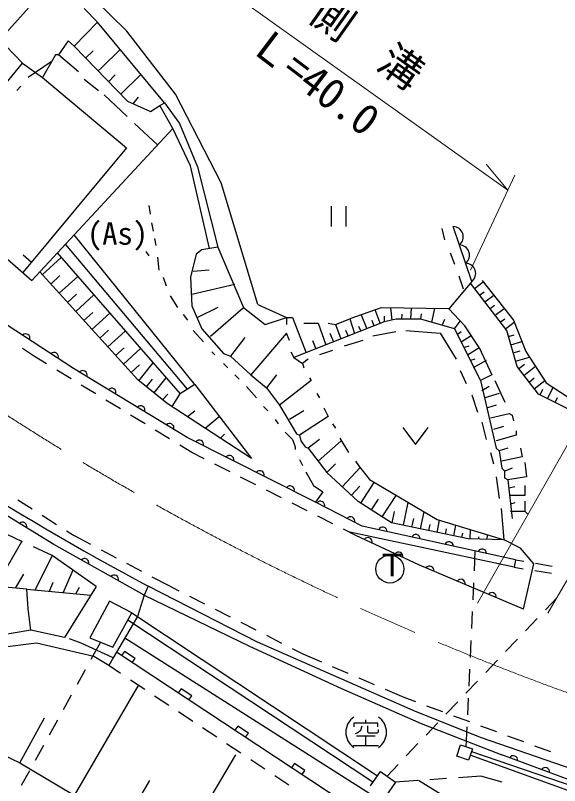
# Model space of a CAD drawing. Units: millimetres, scale not verified. Extents: x 40000 to 680000, y 20000 to 380000.
# Drawn here: x 387681 to 419773, y 265104 to 310516 of the extents above; entities that cross this region are included whole.
import ezdxf
from ezdxf.enums import TextEntityAlignment as Align

# ---------------------------------------------------------------- set-up
doc = ezdxf.new("R2010")
doc.units = ezdxf.units.MM
doc.header["$LTSCALE"] = 1000
doc.linetypes.add('CHAIN', pattern=[18.5, 12, -1.5, 3.5, -1.5])
for name, color, linetype, lineweight in [('M-BGD', 7, 'Continuous', 25), ('M-BMK', 2, 'CHAIN', 13), ('M-STR-HTXT', 7, 'Continuous', 13), ('M-STR-STRC', 7, 'Continuous', 25)]:
    doc.layers.add(name, color=color, linetype=linetype, lineweight=lineweight)
doc.styles.add('ＭＳ ゴシック', font='')
doc.styles.get('ＭＳ ゴシック').set_extended_font_data('MS Gothic')

msp = doc.modelspace()

# ---------------------------------------------------------------- linework, layer by layer
at = {"layer": 'M-BGD'}
for p, q in [((386757, 309092), (389827, 312505)), ((386233, 309640), (388096, 307693)), ((391823, 307995), (392261, 308420)), ((390043, 308201), (389281, 306846)), ((390213, 308201), (390043, 308201)), ((391398, 307185), (390213, 308201)), ((386572, 305830), (388096, 307693)), ((389789, 307778), (388435, 306846)), ((393172, 306606), (393571, 307016)), ((393893, 305864), (395081, 307025)), ((391737, 306762), (392583, 306084)), ((388011, 306338), (387757, 306084)), ((392922, 305830), (394277, 304560)), ((394628, 305307), (394941, 305693)), ((394700, 304137), (396066, 302876)), ((394228, 302717), (388122, 295350)), ((395547, 299311), (395631, 298803)), ((395716, 298295), (395801, 297787)), ((412819, 297956), (412988, 297279)), ((414597, 294824), (413502, 298070)), ((398253, 288749), (391152, 297586)), ((397837, 288486), (390630, 297024)), ((395885, 297364), (395970, 296940)), ((395377, 296602), (395547, 296348)), ((398679, 296686), (398341, 296432)), ((399611, 296856), (398679, 296686)), ((399611, 296856), (401135, 293300)), ((388622, 295953), (388143, 296372)), ((389265, 295226), (390383, 296242)), ((390151, 296508), (397393, 288205)), ((396055, 296263), (396139, 295501)), ((398341, 296432), (398002, 295078)), ((413327, 296517), (413581, 295840)), ((389763, 294678), (390311, 295176)), ((399103, 295501), (398171, 295416)), ((390261, 294130), (391357, 295126)), ((396393, 295078), (396563, 294570)), ((398002, 295078), (398087, 293384)), ((414597, 294824), (413242, 293215)), ((413835, 295162), (414089, 294400)), ((414752, 294414), (415266, 294813)), ((400627, 294654), (398087, 294062)), ((390749, 293593), (391286, 294081)), ((391236, 293056), (392311, 294032)), ((396817, 293977), (397240, 293300)), ((415058, 294019), (415319, 294221)), ((415364, 293624), (415886, 294028)), ((398087, 293384), (398679, 292030)), ((401981, 293469), (403675, 292707)), ((415671, 293229), (415935, 293434)), ((391715, 292530), (392241, 293008)), ((392193, 292003), (393246, 292960)), ((399611, 293300), (398425, 292707)), ((399187, 291606), (401135, 293300)), ((401135, 293300), (402405, 292284)), ((409200, 292361), (408901, 293157)), ((409890, 292547), (409813, 293273)), ((410468, 292600), (410489, 292907)), ((411006, 292606), (411037, 293252)), ((411586, 292612), (411637, 292912)), ((412238, 292421), (412407, 293229)), ((415977, 292834), (416505, 293243)), ((397579, 292876), (397833, 292538)), ((402405, 292284), (403675, 292707)), ((403675, 292707), (404013, 292707)), ((403675, 292707), (403675, 292284)), ((404013, 292707), (404823, 290624)), ((409432, 292453), (404098, 290336)), ((406553, 292284), (407400, 292622)), ((407400, 292622), (407685, 291760)), ((408066, 292860), (408401, 292044)), ((408693, 292545), (408822, 292211)), ((409432, 292792), (409432, 292453)), ((412854, 292242), (413005, 292603)), ((413581, 292030), (413919, 292495)), ((416284, 292439), (416536, 292635)), ((398679, 292030), (399949, 290590)), ((404691, 292368), (405537, 292368)), ((405537, 292368), (405980, 291083)), ((406130, 292368), (406553, 292284)), ((406553, 292284), (406881, 291441)), ((407908, 292199), (408059, 291908)), ((413581, 292030), (415105, 288982)), ((416590, 292044), (417096, 292436)), ((392662, 291487), (393178, 291956)), ((393131, 290971), (394163, 291908)), ((398171, 291945), (398764, 291268)), ((403675, 291776), (401558, 289320)), ((403844, 291352), (403675, 291776)), ((406215, 291776), (406439, 291265)), ((407145, 291962), (407298, 291606)), ((410109, 291860), (408755, 291606)), ((410702, 291945), (412734, 291776)), ((412734, 291776), (413665, 290252)), ((413742, 291708), (413967, 291881)), ((413960, 291271), (414552, 291649)), ((416768, 291584), (417093, 291674)), ((401219, 291522), (400373, 290421)), ((405199, 291352), (405395, 290851)), ((408162, 291352), (407061, 291014)), ((416902, 291102), (417552, 291283)), ((388806, 290398), (388090, 290878)), ((393590, 290465), (394096, 290924)), ((394050, 289959), (395062, 290878)), ((399272, 290675), (399441, 290506)), ((403929, 290675), (404098, 290336)), ((406384, 290760), (405622, 290506)), ((414427, 291014), (414173, 290929)), ((414343, 290506), (415020, 290929)), ((415020, 290929), (415782, 289320)), ((417036, 290620), (417449, 290735)), ((389517, 289965), (388806, 290398)), ((399949, 290590), (400373, 290421)), ((400373, 290421), (401558, 289320)), ((404098, 290336), (404606, 289998)), ((404945, 290252), (404606, 289998)), ((414766, 290252), (414512, 290167)), ((417169, 290139), (417997, 290369)), ((394503, 289460), (395002, 289913)), ((394965, 288972), (395806, 290025)), ((399949, 289998), (400203, 289744)), ((404606, 289998), (404691, 289744)), ((415443, 290167), (414681, 289744)), ((417358, 289685), (417701, 289952)), ((417666, 289291), (418350, 289825)), ((390969, 289082), (390115, 289601)), ((400627, 289320), (400881, 289066)), ((401558, 289320), (402489, 288558)), ((403082, 289320), (402489, 288558)), ((413919, 289574), (414258, 288812)), ((415782, 289320), (415105, 288982)), ((395411, 288616), (395766, 289062)), ((395857, 288261), (396567, 289152)), ((405114, 288982), (403251, 287542)), ((405029, 289151), (405114, 288982)), ((415105, 288982), (416036, 285002)), ((415951, 288982), (416544, 287712)), ((417974, 288896), (418282, 289137)), ((418281, 288502), (418897, 288983)), ((392422, 288198), (391567, 288718)), ((398253, 288749), (397393, 288205)), ((401304, 288643), (401897, 287966)), ((402489, 288558), (403251, 287542)), ((415613, 288643), (415189, 288389)), ((418618, 288144), (418784, 288476)), ((419065, 287920), (419397, 288584)), ((396363, 287857), (396668, 288178)), ((396928, 287447), (397393, 288205)), ((405453, 288220), (405622, 287966)), ((414597, 288135), (414935, 287119)), ((416205, 288220), (415359, 287966)), ((419512, 287696), (419653, 287978)), ((393874, 287314), (393020, 287834)), ((402320, 287458), (402574, 287204)), ((403251, 287542), (404267, 285849)), ((416036, 287542), (415528, 287373)), ((397830, 286858), (398263, 287200)), ((404691, 287204), (403844, 286696)), ((405876, 287373), (406130, 286865)), ((415697, 286780), (416798, 287034)), ((416798, 287034), (416967, 286950)), ((395326, 286431), (394472, 286950)), ((398881, 286171), (399694, 286875)), ((402997, 286696), (403167, 286442)), ((406130, 286865), (404437, 285764)), ((416967, 286950), (417052, 286611)), ((406384, 286442), (406553, 286188)), ((415189, 286526), (415443, 285510)), ((416459, 286272), (415867, 286103)), ((396778, 285547), (395924, 286067)), ((399779, 285584), (400003, 285827)), ((403590, 285934), (404013, 285510)), ((404267, 285849), (404437, 285764)), ((404437, 285764), (404521, 285426)), ((417221, 285764), (416036, 285426)), ((417221, 286018), (417221, 285764)), ((404013, 285510), (404183, 285087)), ((404521, 285426), (404775, 285087)), ((405622, 285510), (404945, 285002)), ((406892, 285426), (405537, 284240)), ((406807, 285595), (407315, 284748)), ((398087, 284750), (397376, 285183)), ((398821, 284380), (398087, 284750)), ((404183, 285087), (404183, 284918)), ((404775, 285087), (404945, 285002)), ((404945, 285002), (406045, 283563)), ((415697, 284748), (415867, 284071)), ((416036, 285002), (416205, 284833)), ((416713, 285002), (416205, 284833)), ((416205, 284833), (416375, 283817)), ((417475, 285002), (417560, 284494)), ((404437, 284325), (404606, 283986)), ((417560, 284494), (416375, 284240)), ((400338, 283613), (399445, 284064)), ((406553, 284071), (406045, 283563)), ((406958, 282723), (408005, 283861)), ((407739, 284240), (407908, 283986)), ((417729, 284156), (417814, 283309)), ((404801, 283600), (405257, 282793)), ((416375, 283817), (416544, 283648)), ((416967, 283817), (416544, 283648)), ((416544, 283224), (416544, 283648)), ((401855, 282846), (400963, 283297)), ((408045, 281765), (408829, 282985)), ((416036, 283309), (416205, 282039)), ((416713, 283140), (416544, 283224)), ((417814, 283309), (416713, 283140)), ((416713, 283140), (416967, 280854)), ((403373, 282080), (402480, 282531)), ((405257, 282793), (405807, 282430)), ((407492, 282232), (407983, 282765)), ((417137, 282716), (416798, 282632)), ((417729, 282801), (417729, 282208)), ((405807, 282430), (405386, 281824)), ((409313, 280950), (410128, 282218)), ((417729, 282208), (416798, 282208)), ((387829, 281951), (388673, 281415)), ((404890, 281313), (403997, 281764)), ((408679, 281357), (409086, 281992)), ((410567, 280451), (410848, 281794)), ((417137, 281785), (416883, 281700)), ((417729, 281870), (417729, 281277)), ((409895, 280591), (410036, 281263)), ((411570, 280241), (411779, 281244)), ((416508, 279593), (416350, 281436)), ((416883, 281277), (417729, 281277)), ((417729, 281277), (417899, 281108)), ((389264, 281040), (390109, 280505)), ((406407, 280546), (405515, 280997)), ((411068, 280346), (411173, 280847)), ((412548, 280036), (412697, 280746)), ((407765, 279860), (407032, 280231)), ((412059, 280138), (412133, 280493)), ((413038, 279933), (413103, 280245)), ((413527, 279831), (413658, 280455)), ((414508, 279647), (414523, 280193)), ((388109, 279481), (387202, 279900)), ((390700, 280130), (391150, 279844)), ((391150, 279844), (392111, 279337)), ((414016, 279728), (414072, 279996)), ((415008, 279634), (415012, 279770)), ((415508, 279620), (415515, 279893)), ((386533, 276854), (388058, 279504)), ((389850, 278676), (388745, 279187)), ((392730, 279009), (393614, 278542)), ((414745, 277761), (414799, 278943)), ((389850, 278676), (388838, 276647)), ((392448, 276851), (389850, 278676)), ((417168, 278423), (417664, 278335)), ((394233, 278215), (395117, 277748)), ((417090, 277974), (417624, 277892)), ((418353, 278212), (419337, 278036)), ((387693, 276751), (388176, 277565)), ((391076, 277815), (390497, 276487)), ((418316, 277786), (419304, 277635)), ((388358, 276693), (384528, 277030)), ((389691, 276565), (389909, 277102)), ((395736, 277421), (396697, 276913)), ((414667, 276063), (414713, 277062)), ((391236, 276416), (391453, 276810)), ((395515, 276857), (395280, 276333)), ((396697, 276913), (397322, 276595)), ((397946, 276278), (398837, 275824)), ((418936, 275470), (419626, 276193)), ((399461, 275507), (400352, 275053)), ((414588, 274365), (414634, 275364)), ((408764, 265299), (394309, 274856)), ((417764, 274239), (418453, 274963)), ((400976, 274736), (401867, 274282)), ((388586, 274270), (384230, 273520)), ((402491, 273965), (403382, 273511)), ((392702, 273563), (392139, 272545)), ((414510, 272667), (414556, 273666)), ((416591, 273008), (417281, 273732)), ((412629, 260452), (393642, 272968)), ((394112, 273017), (393947, 272767)), ((394738, 272604), (394112, 273017)), ((404006, 273194), (404631, 272876)), ((393450, 272638), (393186, 272177)), ((394573, 272354), (394738, 272604)), ((404631, 272876), (405723, 272405)), ((415418, 271777), (416108, 272501)), ((393888, 271711), (393186, 272177)), ((406366, 272128), (407285, 271733)), ((391801, 271932), (391317, 271057)), ((414432, 270968), (414478, 271967)), ((395305, 270771), (394472, 271324)), ((407928, 271456), (408846, 271060)), ((414246, 270546), (414935, 271270)), ((391175, 264517), (394939, 271014)), ((397452, 270816), (397287, 270565)), ((398078, 270403), (397452, 270816)), ((409489, 270783), (410581, 270313)), ((390979, 270444), (390495, 269569)), ((396722, 269832), (395888, 270384)), ((397913, 270152), (398078, 270403)), ((410581, 270313), (411266, 270059)), ((414354, 269270), (414400, 270269)), ((411923, 269816), (412860, 269469)), ((413073, 269316), (413763, 270040)), ((398138, 268892), (397305, 269445)), ((387938, 266444), (389391, 269102)), ((390156, 268956), (389673, 268081)), ((413517, 269225), (414455, 268878)), ((399555, 267952), (398722, 268505)), ((400792, 268614), (400626, 268364)), ((401418, 268201), (400792, 268614)), ((411900, 268085), (412590, 268809)), ((414267, 267390), (414321, 268571)), ((415111, 268635), (416049, 268287)), ((401253, 267951), (401418, 268201)), ((416705, 268044), (417643, 267697)), ((400972, 267013), (400138, 267565)), ((410728, 266854), (411417, 267578)), ((413712, 266834), (413934, 267500)), ((413934, 267500), (414629, 267269)), ((389334, 267468), (388850, 266593)), ((414629, 267269), (414407, 266603)), ((418299, 267454), (419237, 267106)), ((397148, 260963), (400688, 266913)), ((402388, 266073), (401555, 266626)), ((414407, 266603), (413712, 266834)), ((404131, 266413), (403966, 266162)), ((404758, 266000), (404131, 266413)), ((409595, 265666), (410245, 266347)), ((388512, 265980), (388028, 265105)), ((403805, 265133), (402972, 265686)), ((404592, 265750), (404758, 266000)), ((408624, 265096), (409203, 265936)), ((409203, 265936), (410104, 265315)), ((415121, 265660), (413810, 265570)), ((416390, 265297), (415121, 265660)), ((394063, 262799), (395618, 265412)), ((410104, 265315), (409525, 264475)), ((411416, 265405), (410104, 265315)), ((415273, 263048), (411446, 265407)), ((413112, 265522), (412114, 265453))]:
    msp.add_line(p, q, dxfattribs=at)
for points in [[(401981, 293469), (399816, 300652), (397130, 305865), (394247, 309578), (390293, 313483), (386976, 315730), (386028, 316239), (379094, 319381), (377514, 320347), (373109, 323734), (372828, 324559), (372771, 326424), (377448, 330336)], [(396472, 305352), (392518, 310108), (391728, 310924)], [(392518, 310108), (391137, 308701), (390786, 309017), (390213, 308201)], [(391137, 308701), (394285, 305459), (395654, 304851), (396208, 305194)], [(392555, 307241), (392752, 307425), (393851, 308505)], [(388096, 307693), (389281, 306846), (394228, 302717)], [(382508, 300242), (388649, 294891), (396963, 303842), (396208, 305194), (396472, 305352), (397349, 304141), (398426, 301584), (399611, 296856)], [(399123, 296767), (398016, 301642), (396963, 303842)], [(417168, 278423), (408128, 280406), (405386, 281824), (397820, 285633), (391115, 289705), (385252, 293514), (374962, 301387), (374470, 300860)], [(396638, 287637), (394897, 289027), (389114, 295393)], [(423995, 280684), (420499, 287203), (418525, 288190), (417261, 289810), (416668, 291942), (414512, 294723)], [(415212, 294882), (417049, 292554), (417786, 290693), (418980, 288856), (421121, 287463), (424047, 281483)], [(413242, 293215), (409253, 293283), (407400, 292622)], [(415020, 290929), (414184, 292214), (413242, 293215)], [(413581, 292030), (411586, 292612), (410127, 292596), (409432, 292453)], [(395280, 276333), (389939, 279319), (385539, 282015), (379378, 286122), (371970, 291564)], [(398253, 288749), (401606, 284390), (396638, 287637)], [(407908, 283986), (408560, 283144), (412545, 280792), (416508, 279593)], [(416508, 279593), (414388, 279651), (409859, 280599), (407893, 281862), (406045, 283563)], [(417168, 278423), (417090, 277974), (407408, 280041)], [(417649, 275503), (411503, 278106), (407765, 279860)], [(417649, 275503), (418263, 278171), (417473, 279101), (416508, 279593)], [(392448, 276851), (390570, 273831), (388586, 274270), (388428, 275534), (388358, 276693), (392125, 276331)], [(442241, 260394), (435997, 261696), (430275, 263101), (423306, 265119), (415167, 267922), (411274, 269467), (401965, 273558), (395515, 276857)], [(395280, 276333), (394882, 275068), (394618, 274652)], [(395280, 276333), (401491, 273321), (406915, 270820), (411601, 268766), (416364, 266920)], [(394547, 275290), (393236, 275981), (392078, 273816), (393435, 273266), (394547, 275290), (409026, 265680)], [(394618, 274652), (393450, 272638), (391563, 273496), (390876, 273753)], [(393186, 272177), (392309, 272721), (388934, 273498), (380175, 272392), (376666, 271879), (387938, 266444), (410500, 253019)], [(394129, 273809), (410262, 263579), (412629, 260452)], [(414579, 267121), (422280, 264475), (428370, 262632), (437094, 260420), (442028, 259459)], [(442495, 258384), (442568, 258888), (437368, 259961), (433471, 260961), (427204, 262594), (421394, 264402), (414502, 266890)], [(442028, 259459), (436428, 260855), (427359, 263219), (420496, 265395), (416364, 266920)]]:
    msp.add_lwpolyline(points, dxfattribs=at)
for centre, radius, start, end in [((413488, 297462), 607, 308.6063, 88.6689), ((413853, 296380), 607, 308.6063, 88.6689), ((414218, 295298), 607, 308.6063, 88.6689), ((472107, 420508), 162794, 232.17637, 241.9343), ((388282, 291479), 256, 339.6686, 134.3078), ((389959, 290389), 256, 339.6686, 134.3078), ((391648, 289316), 256, 341.4088, 136.0481), ((393357, 288278), 256, 341.4088, 136.0481), ((395067, 287239), 256, 341.4088, 136.0481), ((396776, 286201), 256, 341.4088, 136.0481), ((398521, 285217), 256, 345.956, 140.5953), ((400307, 284318), 256, 345.956, 140.5953), ((402094, 283418), 256, 345.956, 140.5953), ((403880, 282519), 256, 345.956, 140.5953), ((405664, 281617), 256, 345.3505, 139.9897), ((407441, 280698), 256, 345.3505, 139.9897), ((388102, 280378), 256, 341.1892, 135.8285), ((409342, 280083), 256, 0.3048, 154.944), ((411296, 279654), 256, 0.3048, 154.944), ((408468, 279468), 256, 347.5409, 142.1801), ((413249, 279225), 256, 0.3048, 154.944), ((410279, 278618), 256, 347.5409, 142.1801), ((415203, 278797), 256, 0.3048, 154.944), ((391761, 278236), 256, 343.4724, 138.1116), ((412102, 277791), 256, 349.7224, 144.3617), ((393507, 277260), 256, 343.4724, 138.1116), ((413944, 277011), 256, 349.7224, 144.3617), ((415785, 276231), 256, 349.7224, 144.3617), ((417046, 266609), 256, 352.4238, 147.063), ((418922, 265916), 256, 352.4238, 147.063)]:
    msp.add_arc(centre, radius, start, end, dxfattribs=at)
at = {"layer": 'M-BMK'}
msp.add_arc((475957, 424725), 163907, 234.33359, 269.29546, dxfattribs=at)
at = {"layer": 'M-STR-HTXT'}
for p, q in [((416722, 300206), (395578, 315298)), ((431276, 304645), (414941, 275869)), ((416722, 300206), (415450, 301750)), ((417137, 301089), (414512, 295501)), ((432123, 297872), (419088, 275267))]:
    msp.add_line(p, q, dxfattribs=at)
at = {"layer": 'M-STR-STRC'}
for p, q in [((406293, 299266), (406293, 298066)), ((407193, 298066), (407193, 299266)), ((410527, 286213), (411277, 285213)), ((411277, 285213), (412027, 286213)), ((408341, 268779), (408341, 268976)), ((409046, 268779), (407639, 268779)), ((407639, 268779), (407639, 268573)), ((408042, 268372), (408137, 268624)), ((408442, 268624), (408442, 268275)), ((409046, 268576), (409046, 268779)), ((409097, 268273), (409097, 268421)), ((407737, 268171), (407841, 268222)), ((408896, 268020), (407788, 268020)), ((407841, 268222), (408042, 268372)), ((408341, 267468), (408341, 268020)), ((408442, 268275), (408495, 268222)), ((408495, 268222), (409044, 268222)), ((409044, 268222), (409097, 268273)), ((407584, 267468), (409095, 267468))]:
    msp.add_line(p, q, dxfattribs=at)
msp.add_circle((409763, 277876), 828, dxfattribs=at)
for centre, start, end in [((408250, 268248), 123.855, 236.145), ((408483, 268248), 303.855, 56.145)]:
    msp.add_arc(centre, 1084, start, end, dxfattribs=at)

# ---------------------------------------------------------------- texts
at = {"layer": 'M-BGD', "style": 'ＭＳ ゴシック'}
msp.add_text('(As)', height=1320, dxfattribs=at).set_placement((391906, 296602), align=Align.BOTTOM_LEFT)
at = {"layer": 'M-STR-HTXT', "style": 'ＭＳ ゴシック'}
for s, rotation, p in [('側\u3000溝', 324.673, (404487, 309913)), ('Ｌ=40.0', 322.851, (400959, 308142))]:
    msp.add_text(s, height=1833, rotation=rotation, dxfattribs=at).set_placement(p, align=Align.BOTTOM_LEFT)
at = {"layer": 'M-STR-STRC', "style": 'ＭＳ ゴシック'}
msp.add_text('Ｔ', height=1320, dxfattribs=at).set_placement((409002, 277053), align=Align.BOTTOM_LEFT)

doc.saveas('drawing.dxf')
